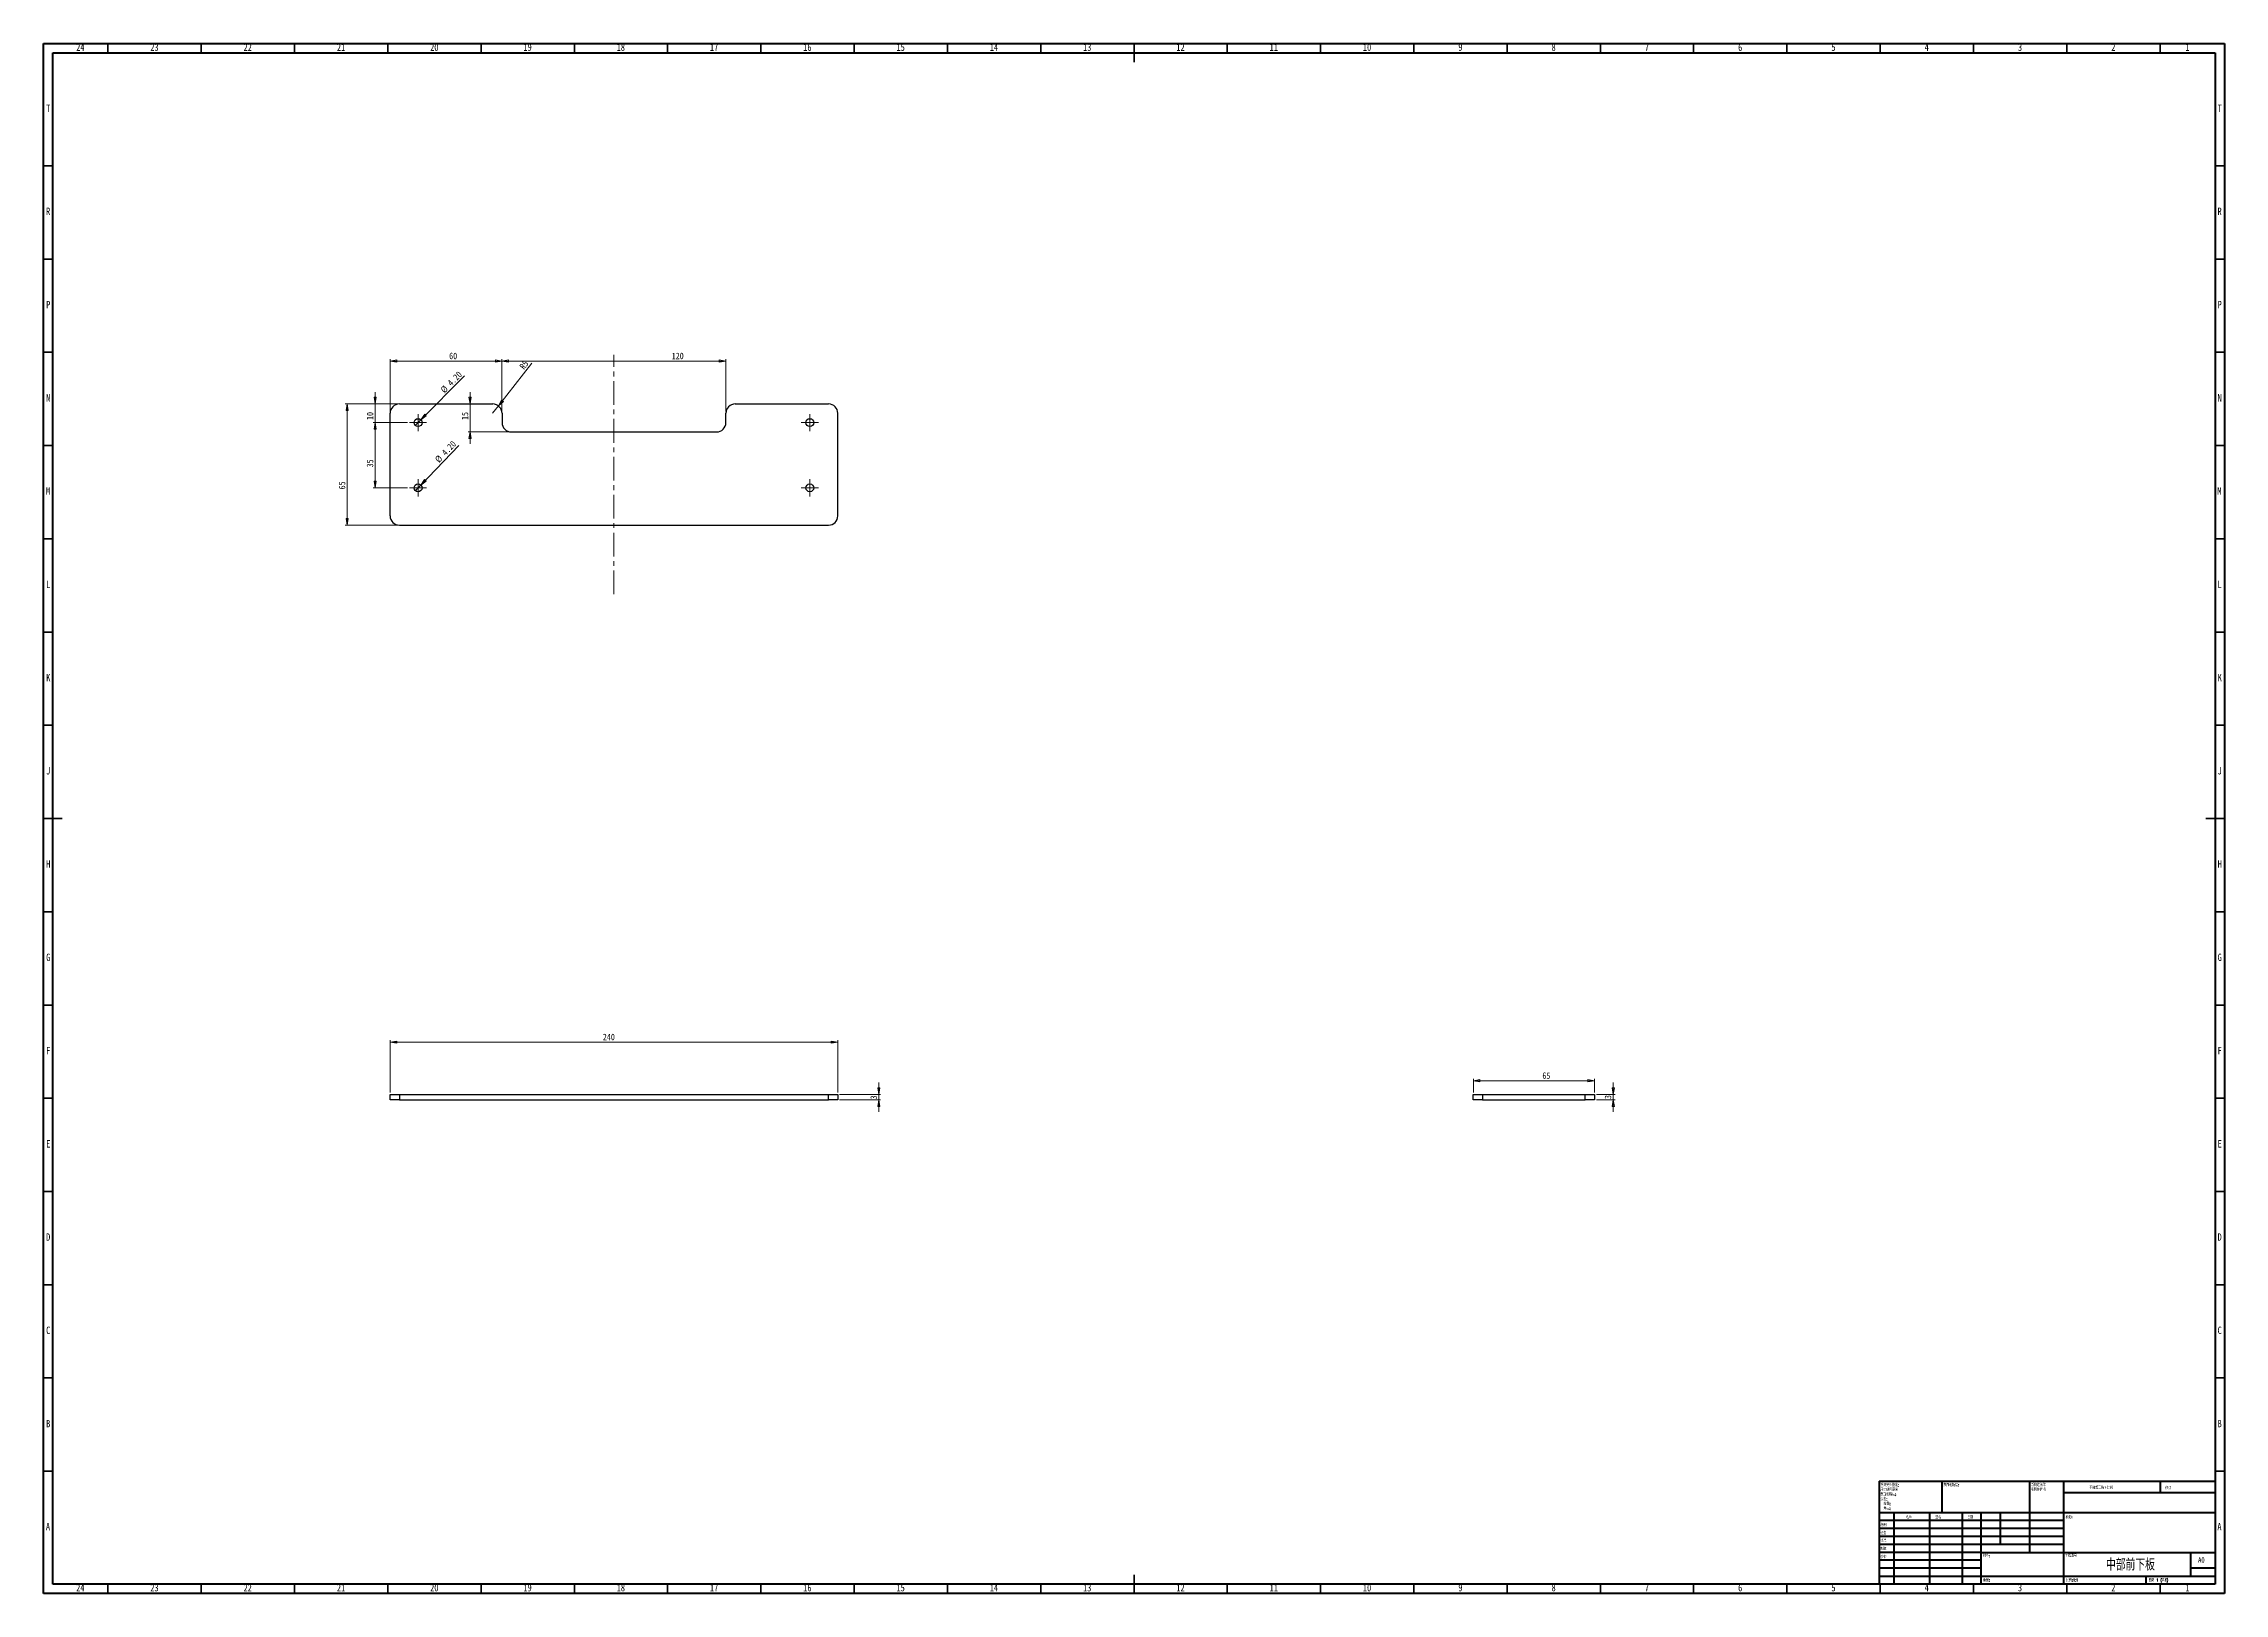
# Model space of a CAD drawing. Header units: millimetres. Extents: x 15 to 1184, y 5 to 836.
import ezdxf

# ---------------------------------------------------------------- set-up
doc = ezdxf.new("R2010")
doc.units = ezdxf.units.MM
doc.linetypes.add('CENTERX2', pattern=[20.32, 12.7, -2.54, 2.54, -2.54])
doc.styles.add('SLDTEXTSTYLE0', font='TXT', dxfattribs={"width": 0.75, "bigfont": 'bigfont'})
doc.styles.add('SLDTEXTSTYLE1', font='TXT', dxfattribs={"width": 0.694444, "bigfont": 'bigfont'})
doc.styles.add('SLDTEXTSTYLE2', font='TXT', dxfattribs={"width": 0.75})
doc.dimstyles.new('SLDDIMSTYLE0', dxfattribs={"dimtxt": 3.5, "dimasz": 3.556, "dimexe": 0, "dimexo": 0.0625, "dimgap": 0.875, "dimtad": 1, "dimrnd": 1e-09, "dimzin": 12, "dimdsep": 46, "dimtxsty": 'SLDTEXTSTYLE2', "dimblk1": 'CLOSED', "dimblk2": 'CLOSED', "dimsah": 1, "dimcen": 0.09, "dimadec": 0, "dimazin": 3, "dimtfac": 1, "dimtofl": 0, "dimtmove": 0, "dimatfit": 3, "dimldrblk": 'CLOSED', "dimfxl": 1, "dimfrac": 2, "dimtolj": 1, "dimtzin": 12, "dimarcsym": 0})
doc.dimstyles.new('SLDDIMSTYLE1', dxfattribs={"dimtxt": 3.5, "dimasz": 3.556, "dimexe": 0, "dimexo": 0.0625, "dimgap": 0.875, "dimtad": 1, "dimrnd": 1e-09, "dimzin": 12, "dimdsep": 46, "dimtxsty": 'SLDTEXTSTYLE2', "dimblk1": 'CLOSED', "dimblk2": 'CLOSED', "dimsah": 1, "dimcen": 0.09, "dimadec": 0, "dimazin": 3, "dimtfac": 1, "dimtmove": 0, "dimatfit": 0, "dimldrblk": 'CLOSED', "dimfxl": 1, "dimfrac": 2, "dimtolj": 1, "dimtzin": 12, "dimarcsym": 0})
doc.dimstyles.new('SLDDIMSTYLE2', dxfattribs={"dimtxt": 3.5, "dimasz": 3.556, "dimexe": 0, "dimexo": 0.0625, "dimgap": 0.875, "dimtad": 1, "dimrnd": 1e-09, "dimzin": 12, "dimdsep": 46, "dimtxsty": 'SLDTEXTSTYLE2', "dimblk1": 'CLOSED', "dimblk2": 'CLOSED', "dimsah": 1, "dimcen": 0, "dimadec": 0, "dimazin": 3, "dimtfac": 1, "dimtofl": 0, "dimtmove": 0, "dimatfit": 3, "dimldrblk": 'CLOSED', "dimfxl": 1, "dimfrac": 2, "dimtolj": 1, "dimtzin": 12, "dimarcsym": 0})
doc.dimstyles.new('SLDDIMSTYLE3', dxfattribs={"dimtxt": 3.5, "dimasz": 3.556, "dimexe": 0, "dimexo": 0.0625, "dimgap": 0.875, "dimtad": 1, "dimrnd": 1e-09, "dimzin": 4, "dimdsep": 46, "dimtxsty": 'SLDTEXTSTYLE2', "dimblk1": 'NONE', "dimblk2": 'CLOSED', "dimsah": 1, "dimcen": 0, "dimadec": 0, "dimazin": 1, "dimtfac": 1, "dimtmove": 0, "dimatfit": 3, "dimldrblk": 'NONE', "dimfxl": 1, "dimfrac": 2, "dimtolj": 1, "dimtzin": 12, "dimarcsym": 0})

# ---------------------------------------------------------------- blocks, each defined once
blk = doc.blocks.new('SW_NOTE_0')
at = {"color": 0, "linetype": 'Continuous', "lineweight": 0, "char_height": 1.5, "attachment_point": 1, "style": 'SLDTEXTSTYLE0'}
for s, insert in [('\\M+18F9C\\M+194F1另\\M+18A4F\\M+18E77\\M+192E8:', (0, 1.9)), ('\\M+18EDA\\M+190A1\\M+18E67\\M+19770\\M+19F7C\\M+195C4', (0, -0.6)), ('\\M+1955C\\M+196CA\\M+19165糙\\M+19378:', (0, -3.1)), ('\\M+18CF6\\M+18DB7:', (0, -5.6)), ('线\\M+190AB:', (1.7, -8.1)), ('\\M+18A70\\M+19378:', (1.7, -10.6))]:
    blk.add_mtext(s, dxfattribs=dict(at, insert=insert))
blk = doc.blocks.new('SW_NOTE_1')
at = {"color": 0, "linetype": 'Continuous', "lineweight": 0, "char_height": 1.5, "attachment_point": 1, "style": 'SLDTEXTSTYLE0'}
for s, insert in [('\\M+18FAB锐边\\M+190B4\\M+18F9C', (0, 1.9)), ('\\M+196D1\\M+18E68\\M+19BF3\\M+190DC\\M+19266', (0, -0.6))]:
    blk.add_mtext(s, dxfattribs=dict(at, insert=insert))
blk = doc.blocks.new('_Closed')
at = {"color": 0, "linetype": 'ByBlock', "lineweight": -2}
for p, q in [((-1, 0.166667), (0, 0)), ((-1, 0.166667), (-1, -0.166667)), ((0, 0), (-1, -0.166667)), ((0, 0), (-1, 0))]:
    blk.add_line(p, q, dxfattribs=at)
blk = doc.blocks.new('_D')
at = {"color": 7, "linetype": 'Continuous', "lineweight": 18}
for p, q in [((200.7, 273.6), (200.7, 301.6)), ((200.7, 300.6), (440.7, 300.6)), ((440.7, 273.6), (440.7, 301.6))]:
    blk.add_line(p, q, dxfattribs=at)
at = {"color": 7, "linetype": 'Continuous', "lineweight": 18, "xscale": 3.556, "yscale": 3.556, "rotation": 180}
blk.add_blockref('_Closed', (200.7, 300.6, 25), dxfattribs=at)
at = {"color": 7, "linetype": 'Continuous', "lineweight": 18, "xscale": 3.556, "yscale": 3.556}
blk.add_blockref('_Closed', (440.7, 300.6, 25), dxfattribs=at)
at = {"color": 7, "linetype": 'Continuous', "lineweight": 18, "insert": (314.8, 305.1), "char_height": 3.5, "attachment_point": 1, "style": 'SLDTEXTSTYLE2'}
blk.add_mtext('240', dxfattribs=at)
blk = doc.blocks.new('_D_1')
at = {"color": 7, "linetype": 'Continuous', "lineweight": 18}
for p, q in [((441.7, 272.6), (463.7, 272.6)), ((441.7, 269.6), (463.7, 269.6)), ((462.7, 272.6), (462.7, 278.9)), ((462.7, 272.6), (462.7, 269.6)), ((462.7, 269.6), (462.7, 263.2))]:
    blk.add_line(p, q, dxfattribs=at)
at = {"color": 7, "linetype": 'Continuous', "lineweight": 18, "xscale": 3.556, "yscale": 3.556}
for p, rotation in [((462.7, 272.6, 25), 270), ((462.7, 269.6, 25), 90)]:
    blk.add_blockref('_Closed', p, dxfattribs=dict(at, rotation=rotation))
at = {"color": 7, "linetype": 'Continuous', "lineweight": 18, "insert": (458.2, 269.9), "char_height": 3.5, "attachment_point": 1, "rotation": 90, "style": 'SLDTEXTSTYLE2'}
blk.add_mtext('3', dxfattribs=at)
blk = doc.blocks.new('_D_2')
at = {"color": 7, "linetype": 'Continuous', "lineweight": 18}
for p, q in [((200.7, 638.8), (200.7, 666.8)), ((260.7, 638.8), (260.7, 666.8)), ((200.7, 665.8), (260.7, 665.8))]:
    blk.add_line(p, q, dxfattribs=at)
at = {"color": 7, "linetype": 'Continuous', "lineweight": 18, "xscale": 3.556, "yscale": 3.556, "rotation": 180}
blk.add_blockref('_Closed', (200.7, 665.8, -1.5), dxfattribs=at)
at = {"color": 7, "linetype": 'Continuous', "lineweight": 18, "xscale": 3.556, "yscale": 3.556}
blk.add_blockref('_Closed', (260.7, 665.8, -1.5), dxfattribs=at)
at = {"color": 7, "linetype": 'Continuous', "lineweight": 18, "insert": (232.4, 670.3), "char_height": 3.5, "attachment_point": 1, "style": 'SLDTEXTSTYLE2'}
blk.add_mtext('60', dxfattribs=at)
blk = doc.blocks.new('_D_3')
at = {"color": 7, "linetype": 'Continuous', "lineweight": 18}
for p, q in [((204.7, 642.8), (176.7, 642.8)), ((177.7, 642.8), (177.7, 577.8)), ((204.7, 577.8), (176.7, 577.8))]:
    blk.add_line(p, q, dxfattribs=at)
at = {"color": 7, "linetype": 'Continuous', "lineweight": 18, "xscale": 3.556, "yscale": 3.556}
for p, rotation in [((177.7, 642.8, -1.5), 90), ((177.7, 577.8, -1.5), 270)]:
    blk.add_blockref('_Closed', p, dxfattribs=dict(at, rotation=rotation))
at = {"color": 7, "linetype": 'Continuous', "lineweight": 18, "insert": (173.2, 597), "char_height": 3.5, "attachment_point": 1, "rotation": 90, "style": 'SLDTEXTSTYLE2'}
blk.add_mtext('65', dxfattribs=at)
blk = doc.blocks.new('_D_4')
at = {"color": 7, "linetype": 'Continuous', "lineweight": 18}
for q in [(276.7, 664.6), (255.7, 637.8)]:
    blk.add_line((258.8, 641.7), q, dxfattribs=at)
at = {"color": 7, "linetype": 'Continuous', "lineweight": 18, "xscale": 3.556, "yscale": 3.556, "rotation": 232.0396353731}
blk.add_blockref('_Closed', (258.8, 641.7, -1.5), dxfattribs=at)
at = {"color": 7, "linetype": 'Continuous', "lineweight": 18, "insert": (269.8, 663.1), "char_height": 3.5, "attachment_point": 1, "rotation": 52.0396, "style": 'SLDTEXTSTYLE2'}
blk.add_mtext('R5', dxfattribs=at)
blk = doc.blocks.new('_D_5')
at = {"color": 7, "linetype": 'Continuous', "lineweight": 18}
for p, q in [((260.7, 638.8), (260.7, 666.8)), ((380.7, 638.8), (380.7, 666.8)), ((260.7, 665.8), (380.7, 665.8))]:
    blk.add_line(p, q, dxfattribs=at)
at = {"color": 7, "linetype": 'Continuous', "lineweight": 18, "xscale": 3.556, "yscale": 3.556, "rotation": 180}
blk.add_blockref('_Closed', (260.7, 665.8, -1.5), dxfattribs=at)
at = {"color": 7, "linetype": 'Continuous', "lineweight": 18, "xscale": 3.556, "yscale": 3.556}
blk.add_blockref('_Closed', (380.7, 665.8, -1.5), dxfattribs=at)
at = {"color": 7, "linetype": 'Continuous', "lineweight": 18, "insert": (351.7, 670.3), "char_height": 3.5, "attachment_point": 1, "style": 'SLDTEXTSTYLE2'}
blk.add_mtext('120', dxfattribs=at)
blk = doc.blocks.new('_D_6')
at = {"color": 7, "linetype": 'Continuous', "lineweight": 18}
for p, q in [((243.6, 642.8), (243.6, 649.1)), ((243.6, 642.8), (243.6, 627.8)), ((264.7, 627.8), (242.6, 627.8)), ((243.6, 627.8), (243.6, 621.4))]:
    blk.add_line(p, q, dxfattribs=at)
at = {"color": 7, "linetype": 'Continuous', "lineweight": 18, "xscale": 3.556, "yscale": 3.556}
for p, rotation in [((243.6, 642.8, -1.5), 270), ((243.6, 627.8, -1.5), 90)]:
    blk.add_blockref('_Closed', p, dxfattribs=dict(at, rotation=rotation))
at = {"color": 7, "linetype": 'Continuous', "lineweight": 18, "insert": (239.1, 634.2), "char_height": 3.5, "attachment_point": 1, "rotation": 90, "style": 'SLDTEXTSTYLE2'}
blk.add_mtext('15', dxfattribs=at)
blk = doc.blocks.new('_D_7')
at = {"color": 7, "linetype": 'Continuous', "lineweight": 18}
for p, q in [((192.7, 642.8), (192.7, 649.1)), ((204.7, 642.8), (191.7, 642.8)), ((210.1, 632.8), (191.7, 632.8)), ((192.7, 632.8), (192.7, 642.8)), ((192.7, 632.8), (192.7, 626.4))]:
    blk.add_line(p, q, dxfattribs=at)
at = {"color": 7, "linetype": 'Continuous', "lineweight": 18, "xscale": 3.556, "yscale": 3.556}
for p, rotation in [((192.7, 642.8, -1.5), 270), ((192.7, 632.8, -1.5), 90)]:
    blk.add_blockref('_Closed', p, dxfattribs=dict(at, rotation=rotation))
at = {"color": 7, "linetype": 'Continuous', "lineweight": 18, "insert": (188.2, 634.2), "char_height": 3.5, "attachment_point": 1, "rotation": 90, "style": 'SLDTEXTSTYLE2'}
blk.add_mtext('10', dxfattribs=at)
blk = doc.blocks.new('_D_8')
at = {"color": 7, "linetype": 'Continuous', "lineweight": 18}
for p, q in [((210.1, 632.8), (191.7, 632.8)), ((192.7, 632.8), (192.7, 597.8)), ((210.1, 597.8), (191.7, 597.8))]:
    blk.add_line(p, q, dxfattribs=at)
at = {"color": 7, "linetype": 'Continuous', "lineweight": 18, "xscale": 3.556, "yscale": 3.556}
for p, rotation in [((192.7, 632.8, -1.5), 90), ((192.7, 597.8, -1.5), 270)]:
    blk.add_blockref('_Closed', p, dxfattribs=dict(at, rotation=rotation))
at = {"color": 7, "linetype": 'Continuous', "lineweight": 18, "insert": (188.2, 608.8), "char_height": 3.5, "attachment_point": 1, "rotation": 90, "style": 'SLDTEXTSTYLE2'}
blk.add_mtext('35', dxfattribs=at)
blk = doc.blocks.new('_D_9')
at = {"color": 7, "linetype": 'Continuous', "lineweight": 18}
for q in [(240.7, 657.8), (214.2, 631.3)]:
    blk.add_line((217.2, 634.3), q, dxfattribs=at)
at = {"color": 7, "linetype": 'Continuous', "lineweight": 18, "xscale": 3.556, "yscale": 3.556, "rotation": 225}
blk.add_blockref('_Closed', (217.2, 634.3, -1.5), dxfattribs=at)
at = {"color": 7, "linetype": 'Continuous', "lineweight": 18, "char_height": 3.5, "attachment_point": 1, "rotation": 45, "style": 'SLDTEXTSTYLE2'}
for s, insert in [('4.20', (231.1, 654.6)), ('%%c', (227.4, 650.8))]:
    blk.add_mtext(s, dxfattribs=dict(at, insert=insert))
blk = doc.blocks.new('_None')
blk = doc.blocks.new('_D_10')
at = {"color": 7, "linetype": 'Continuous', "lineweight": 18}
for q in [(237.5, 620.6), (214.3, 596.3)]:
    blk.add_line((217.2, 599.3), q, dxfattribs=at)
at = {"color": 7, "linetype": 'Continuous', "lineweight": 18, "xscale": 3.556, "yscale": 3.556, "rotation": 226.3959234753}
blk.add_blockref('_Closed', (217.2, 599.3, -1.5), dxfattribs=at)
at = {"color": 7, "linetype": 'Continuous', "lineweight": 18, "char_height": 3.5, "attachment_point": 1, "rotation": 46.3959, "style": 'SLDTEXTSTYLE2'}
for s, insert in [('4.20', (228, 617.2)), ('%%c', (224.4, 613.4))]:
    blk.add_mtext(s, dxfattribs=dict(at, insert=insert))
blk = doc.blocks.new('SW_CENTERMARKSYMBOL_0')
at = {"color": 0, "linetype": 'Continuous', "lineweight": 0}
for p, q in [((-2.5, 0), (-4.6, 0)), ((0, 0), (-2.5, 0)), ((0, 2.5), (0, 4.6)), ((0, 0), (0, 2.5)), ((0, 0), (0, -2.5)), ((0, 0), (2.5, 0)), ((2.5, 0), (4.6, 0)), ((0, -2.5), (0, -4.6))]:
    blk.add_line(p, q, dxfattribs=at)
blk = doc.blocks.new('SW_CENTERMARKSYMBOL_1')
at = {"color": 0, "linetype": 'Continuous', "lineweight": 0}
for p, q in [((-2.5, 0), (-4.6, 0)), ((0, 0), (-2.5, 0)), ((0, 2.5), (0, 4.6)), ((0, 0), (0, 2.5)), ((0, 0), (0, -2.5)), ((0, 0), (2.5, 0)), ((2.5, 0), (4.6, 0)), ((0, -2.5), (0, -4.6))]:
    blk.add_line(p, q, dxfattribs=at)
blk = doc.blocks.new('SW_CENTERMARKSYMBOL_2')
at = {"color": 0, "linetype": 'Continuous', "lineweight": 0}
for p, q in [((-2.5, 0), (-4.6, 0)), ((0, 0), (-2.5, 0)), ((0, 2.5), (0, 4.6)), ((0, 0), (0, 2.5)), ((0, 0), (0, -2.5)), ((0, 0), (2.5, 0)), ((2.5, 0), (4.6, 0)), ((0, -2.5), (0, -4.6))]:
    blk.add_line(p, q, dxfattribs=at)
blk = doc.blocks.new('SW_CENTERMARKSYMBOL_3')
at = {"color": 0, "linetype": 'Continuous', "lineweight": 0}
for p, q in [((-2.5, 0), (-4.6, 0)), ((0, 0), (-2.5, 0)), ((0, 2.5), (0, 4.6)), ((0, 0), (0, 2.5)), ((0, 0), (0, -2.5)), ((0, 0), (2.5, 0)), ((2.5, 0), (4.6, 0)), ((0, -2.5), (0, -4.6))]:
    blk.add_line(p, q, dxfattribs=at)
blk = doc.blocks.new('_D_11')
at = {"color": 7, "linetype": 'Continuous', "lineweight": 18}
for p, q in [((781.4, 273.6), (781.4, 280.9)), ((846.4, 273.6), (846.4, 280.9)), ((781.4, 279.9), (846.4, 279.9))]:
    blk.add_line(p, q, dxfattribs=at)
at = {"color": 7, "linetype": 'Continuous', "lineweight": 18, "xscale": 3.556, "yscale": 3.556, "rotation": 180}
blk.add_blockref('_Closed', (781.4, 279.9), dxfattribs=at)
at = {"color": 7, "linetype": 'Continuous', "lineweight": 18, "xscale": 3.556, "yscale": 3.556}
blk.add_blockref('_Closed', (846.4, 279.9), dxfattribs=at)
at = {"color": 7, "linetype": 'Continuous', "lineweight": 18, "insert": (818.4, 284.4), "char_height": 3.5, "attachment_point": 1, "style": 'SLDTEXTSTYLE2'}
blk.add_mtext('65', dxfattribs=at)
blk = doc.blocks.new('_D_12')
at = {"color": 7, "linetype": 'Continuous', "lineweight": 18}
for p, q in [((847.4, 272.6), (857.4, 272.6)), ((847.4, 269.6), (857.4, 269.6)), ((856.4, 272.6), (856.4, 278.9)), ((856.4, 272.6), (856.4, 269.6)), ((856.4, 269.6), (856.4, 263.2))]:
    blk.add_line(p, q, dxfattribs=at)
at = {"color": 7, "linetype": 'Continuous', "lineweight": 18, "xscale": 3.556, "yscale": 3.556}
for p, rotation in [((856.4, 272.6), 270), ((856.4, 269.6), 90)]:
    blk.add_blockref('_Closed', p, dxfattribs=dict(at, rotation=rotation))
at = {"color": 7, "linetype": 'Continuous', "lineweight": 18, "insert": (851.8, 270.1), "char_height": 3.5, "attachment_point": 1, "rotation": 90, "style": 'SLDTEXTSTYLE2'}
blk.add_mtext('3', dxfattribs=at)

msp = doc.modelspace()

# ---------------------------------------------------------------- linework, layer by layer
at = {"color": 7, "linetype": 'Continuous', "lineweight": 70}
for p, q in [((15, 5), (15, 836)), ((15, 836), (1184, 836)), ((20, 10), (20, 831)), ((20, 831), (1179, 831)), ((1179, 831), (1179, 10)), ((1184, 836), (1184, 5)), ((1184, 5), (15, 5)), ((1179, 10), (20, 10))]:
    msp.add_line(p, q, dxfattribs=at)
at = {"color": 7, "linetype": 'Continuous', "lineweight": 35}
for p, q in [((49.5, 831), (49.5, 836)), ((99.5, 831), (99.5, 836)), ((149.5, 831), (149.5, 836)), ((199.5, 831), (199.5, 836)), ((249.5, 831), (249.5, 836)), ((299.5, 831), (299.5, 836)), ((349.5, 831), (349.5, 836)), ((399.5, 831), (399.5, 836)), ((449.5, 831), (449.5, 836)), ((499.5, 831), (499.5, 836)), ((549.5, 831), (549.5, 836)), ((599.5, 836.001), (599.5, 825.999)), ((599.5, 831), (599.5, 836)), ((649.5, 831), (649.5, 836)), ((699.5, 831), (699.5, 836)), ((749.5, 831), (749.5, 836)), ((799.5, 831), (799.5, 836)), ((849.5, 831), (849.5, 836)), ((899.5, 831), (899.5, 836)), ((949.5, 831), (949.5, 836)), ((999.5, 831), (999.5, 836)), ((1049.5, 831), (1049.5, 836)), ((1099.5, 831), (1099.5, 836)), ((1149.5, 831), (1149.5, 836)), ((20, 770.5), (15, 770.5)), ((1179, 770.5), (1184, 770.5)), ((20, 720.5), (15, 720.5)), ((1179, 720.5), (1184, 720.5)), ((20, 670.5), (15, 670.5)), ((1179, 670.5), (1184, 670.5)), ((20, 620.5), (15, 620.5)), ((1179, 620.5), (1184, 620.5)), ((20, 570.5), (15, 570.5)), ((1179, 570.5), (1184, 570.5)), ((20, 520.5), (15, 520.5)), ((1179, 520.5), (1184, 520.5)), ((20, 470.5), (15, 470.5)), ((1179, 470.5), (1184, 470.5)), ((14.999, 420.5), (25.001, 420.5)), ((20, 420.5), (15, 420.5)), ((1184.001, 420.5), (1173.999, 420.5)), ((1179, 420.5), (1184, 420.5)), ((20, 370.5), (15, 370.5)), ((1179, 370.5), (1184, 370.5)), ((20, 320.5), (15, 320.5)), ((1179, 320.5), (1184, 320.5)), ((20, 270.5), (15, 270.5)), ((1179, 270.5), (1184, 270.5)), ((20, 220.5), (15, 220.5)), ((1179, 220.5), (1184, 220.5)), ((20, 170.5), (15, 170.5)), ((1179, 170.5), (1184, 170.5)), ((20, 120.5), (15, 120.5)), ((1179, 120.5), (1184, 120.5)), ((20, 70.5), (15, 70.5)), ((1179, 70.5), (1184, 70.5)), ((599.5, 4.999), (599.5, 15.001)), ((49.5, 10), (49.5, 5)), ((99.5, 10), (99.5, 5)), ((149.5, 10), (149.5, 5)), ((199.5, 10), (199.5, 5)), ((249.5, 10), (249.5, 5)), ((299.5, 10), (299.5, 5)), ((349.5, 10), (349.5, 5)), ((399.5, 10), (399.5, 5)), ((449.5, 10), (449.5, 5)), ((499.5, 10), (499.5, 5)), ((549.5, 10), (549.5, 5)), ((599.5, 10), (599.5, 5)), ((649.5, 10), (649.5, 5)), ((699.5, 10), (699.5, 5)), ((749.5, 10), (749.5, 5)), ((799.5, 10), (799.5, 5)), ((849.5, 10), (849.5, 5)), ((899.5, 10), (899.5, 5)), ((949.5, 10), (949.5, 5)), ((999.5, 10), (999.5, 5)), ((1049.5, 10), (1049.5, 5)), ((1099.5, 10), (1099.5, 5)), ((1149.5, 10), (1149.5, 5))]:
    msp.add_line(p, q, dxfattribs=at)
at = {"color": 7, "linetype": 'CENTERX2', "lineweight": 18}
msp.add_line((320.733, 540.745), (320.733, 669.065), dxfattribs=at)
at = {"color": 7, "linetype": 'Continuous', "lineweight": 25}
for p, q in [((200.733, 582.79), (200.733, 637.79)), ((205.733, 642.79), (255.733, 642.79)), ((260.733, 637.79), (260.733, 632.79)), ((380.733, 632.79), (380.733, 637.79)), ((385.733, 642.79), (435.733, 642.79)), ((440.733, 582.79), (440.733, 637.79)), ((265.733, 627.79), (375.733, 627.79)), ((205.733, 577.79), (435.733, 577.79)), ((200.733, 269.59), (200.733, 272.59)), ((200.733, 272.59), (205.733, 272.59)), ((205.733, 269.59), (200.733, 269.59)), ((205.733, 272.59), (205.733, 269.59)), ((205.733, 272.59), (435.733, 272.59)), ((205.733, 269.59), (435.733, 269.59)), ((435.733, 269.59), (435.733, 272.59)), ((435.733, 272.59), (440.733, 272.59)), ((440.733, 269.59), (435.733, 269.59)), ((440.733, 272.59), (440.733, 269.59)), ((781.395, 269.59), (781.395, 272.59)), ((781.395, 272.59), (786.395, 272.59)), ((786.395, 269.59), (781.395, 269.59)), ((786.395, 272.59), (786.395, 269.59)), ((786.395, 272.59), (841.395, 272.59)), ((786.395, 269.59), (841.395, 269.59)), ((841.395, 269.59), (841.395, 272.59)), ((841.395, 272.59), (846.395, 272.59)), ((846.395, 269.59), (841.395, 269.59)), ((846.395, 272.59), (846.395, 269.59))]:
    msp.add_line(p, q, dxfattribs=at)
at = {"color": 7, "linetype": 'Continuous', "lineweight": 50}
for p, q in [((999, 65.25), (1179, 65.25)), ((999, 65.25), (999, 10)), ((1032.8, 48.25), (1032.8, 65.25)), ((1079.6, 65.25), (1079.6, 27)), ((1097.8, 65.25), (1097.8, 10)), ((1179, 58.875), (1097.8, 58.875)), ((1149.8, 58.875), (1149.8, 65.25)), ((1179, 48.25), (999, 48.25)), ((1006.8, 48.25), (1006.8, 10)), ((1025.991, 48.25), (1025.991, 10)), ((1043.399, 48.25), (1043.399, 10)), ((1053.6, 10), (1053.6, 48.25)), ((1064, 31.25), (1064, 48.25)), ((1097.8, 44), (999, 44)), ((1097.8, 39.75), (999, 39.75)), ((1097.8, 35.5), (999, 35.5)), ((1097.8, 31.25), (999, 31.25)), ((1053.6, 27), (999, 27)), ((1053.6, 27), (1179, 27)), ((1166, 14.25), (1166, 27)), ((1053.6, 22.75), (999, 22.75)), ((1053.6, 18.5), (999, 18.5)), ((999, 14.25), (1179, 14.25)), ((1142, 10), (1142, 14.25)), ((1179, 18.5), (1166, 18.5))]:
    msp.add_line(p, q, dxfattribs=at)
at = {"color": 7, "linetype": 'Continuous', "lineweight": 25}
for centre in [(215.733, 632.79), (425.733, 632.79), (215.733, 597.79), (425.733, 597.79)]:
    msp.add_circle(centre, 2.1, dxfattribs=at)
for centre, start, end in [((205.733, 637.79), 90, 180), ((255.733, 637.79), 0, 90), ((265.733, 632.79), 180, 270), ((375.733, 632.79), 270, 0), ((385.733, 637.79), 90, 180), ((435.733, 637.79), 0, 90), ((205.733, 582.79), 180, 270), ((435.733, 582.79), 270, 0)]:
    msp.add_arc(centre, 5, start, end, dxfattribs=at)

# ---------------------------------------------------------------- block references
at = {"color": 7, "linetype": 'Continuous', "lineweight": 0}
for name, p in [('SW_CENTERMARKSYMBOL_0', (215.733, 632.79)), ('SW_CENTERMARKSYMBOL_3', (425.733, 632.79)), ('SW_CENTERMARKSYMBOL_1', (215.733, 597.79)), ('SW_CENTERMARKSYMBOL_2', (425.733, 597.79)), ('SW_NOTE_0', (999.594, 61.987)), ('SW_NOTE_1', (1080.309, 62.069))]:
    msp.add_blockref(name, p, dxfattribs=at)

# ---------------------------------------------------------------- texts
for s, insert, char_height, attachment_point, style in [('24', (34.67, 836.06), 3.9688, 2, 'SLDTEXTSTYLE2'), ('23', (74.42, 836.06), 3.9688, 2, 'SLDTEXTSTYLE2'), ('22', (124.42, 836.06), 3.9688, 2, 'SLDTEXTSTYLE2'), ('21', (174.42, 836.06), 3.9688, 2, 'SLDTEXTSTYLE2'), ('20', (224.42, 836.06), 3.9688, 2, 'SLDTEXTSTYLE2'), ('19', (274.42, 836.06), 3.9688, 2, 'SLDTEXTSTYLE2'), ('18', (324.42, 836.06), 3.9688, 2, 'SLDTEXTSTYLE2'), ('17', (374.42, 836.06), 3.9688, 2, 'SLDTEXTSTYLE2'), ('16', (424.42, 836.06), 3.9688, 2, 'SLDTEXTSTYLE2'), ('15', (474.42, 836.06), 3.9688, 2, 'SLDTEXTSTYLE2'), ('14', (524.42, 836.06), 3.9688, 2, 'SLDTEXTSTYLE2'), ('13', (574.42, 836.06), 3.9688, 2, 'SLDTEXTSTYLE2'), ('12', (624.42, 836.06), 3.9688, 2, 'SLDTEXTSTYLE2'), ('11', (674.42, 836.06), 3.9688, 2, 'SLDTEXTSTYLE2'), ('10', (724.42, 836.06), 3.9688, 2, 'SLDTEXTSTYLE2'), ('9', (774.46, 836.06), 3.969, 2, 'SLDTEXTSTYLE2'), ('8', (824.46, 836.06), 3.969, 2, 'SLDTEXTSTYLE2'), ('7', (874.46, 836.06), 3.969, 2, 'SLDTEXTSTYLE2'), ('6', (924.46, 836.06), 3.969, 2, 'SLDTEXTSTYLE2'), ('5', (974.46, 836.06), 3.969, 2, 'SLDTEXTSTYLE2'), ('4', (1024.46, 836.06), 3.969, 2, 'SLDTEXTSTYLE2'), ('3', (1074.46, 836.06), 3.969, 2, 'SLDTEXTSTYLE2'), ('2', (1124.46, 836.06), 3.969, 2, 'SLDTEXTSTYLE2'), ('1', (1164.21, 836.06), 3.969, 2, 'SLDTEXTSTYLE2'), ('T', (17.488, 803.31), 3.969, 2, 'SLDTEXTSTYLE2'), ('T', (1181.488, 803.31), 3.969, 2, 'SLDTEXTSTYLE2'), ('R', (17.444, 748.06), 3.969, 2, 'SLDTEXTSTYLE2'), ('R', (1181.444, 748.06), 3.969, 2, 'SLDTEXTSTYLE2'), ('P', (17.485, 698.06), 3.969, 2, 'SLDTEXTSTYLE2'), ('P', (1181.485, 698.06), 3.969, 2, 'SLDTEXTSTYLE2'), ('N', (17.464, 648.06), 3.969, 2, 'SLDTEXTSTYLE2'), ('N', (1181.464, 648.06), 3.969, 2, 'SLDTEXTSTYLE2'), ('M', (17.362, 598.06), 3.969, 2, 'SLDTEXTSTYLE2'), ('M', (1181.362, 598.06), 3.969, 2, 'SLDTEXTSTYLE2'), ('L', (17.455, 548.06), 3.969, 2, 'SLDTEXTSTYLE2'), ('L', (1181.455, 548.06), 3.969, 2, 'SLDTEXTSTYLE2'), ('K', (17.489, 498.06), 3.969, 2, 'SLDTEXTSTYLE2'), ('K', (1181.489, 498.06), 3.969, 2, 'SLDTEXTSTYLE2'), ('J', (17.465, 448.06), 3.969, 2, 'SLDTEXTSTYLE2'), ('J', (1181.465, 448.06), 3.969, 2, 'SLDTEXTSTYLE2'), ('H', (17.49, 398.06), 3.969, 2, 'SLDTEXTSTYLE2'), ('H', (1181.49, 398.06), 3.969, 2, 'SLDTEXTSTYLE2'), ('G', (17.487, 348.06), 3.969, 2, 'SLDTEXTSTYLE2'), ('G', (1181.487, 348.06), 3.969, 2, 'SLDTEXTSTYLE2'), ('F', (17.458, 298.06), 3.969, 2, 'SLDTEXTSTYLE2'), ('F', (1181.458, 298.06), 3.969, 2, 'SLDTEXTSTYLE2'), ('E', (17.508, 248.06), 3.969, 2, 'SLDTEXTSTYLE2'), ('E', (1181.508, 248.06), 3.969, 2, 'SLDTEXTSTYLE2'), ('D', (17.453, 198.06), 3.969, 2, 'SLDTEXTSTYLE2'), ('D', (1181.453, 198.06), 3.969, 2, 'SLDTEXTSTYLE2'), ('C', (17.459, 148.06), 3.969, 2, 'SLDTEXTSTYLE2'), ('C', (1181.459, 148.06), 3.969, 2, 'SLDTEXTSTYLE2'), ('B', (17.471, 98.06), 3.969, 2, 'SLDTEXTSTYLE2'), ('B', (1181.471, 98.06), 3.969, 2, 'SLDTEXTSTYLE2'), ('\\M+1955C\\M+196CA\\M+19165糙\\M+19378:', (1033.371, 63.919), 1.5, 1, 'SLDTEXTSTYLE0'), ('\\M+19573调\\M+190AE\\M+18D48\\M+192F6图\\M+194E4\\M+197E1', (1111.615, 62.533), 1.5, 1, 'SLDTEXTSTYLE0'), ('\\M+18F43订', (1152.328, 62.335), 1.5, 1, 'SLDTEXTSTYLE0'), ('A', (17.34, 42.81), 3.969, 2, 'SLDTEXTSTYLE2'), ('检查', (999.624, 38.154), 1.5, 1, 'SLDTEXTSTYLE0'), ('绘\\M+190A7', (999.685, 42.43), 1.5, 1, 'SLDTEXTSTYLE0'), ('\\M+196BC\\M+18FCC', (1013.322, 46.501), 1.5, 1, 'SLDTEXTSTYLE0'), ('签\\M+196BC', (1029.034, 46.562), 1.5, 1, 'SLDTEXTSTYLE0'), ('\\M+193FA\\M+18AFA', (1046.215, 46.576), 1.5, 1, 'SLDTEXTSTYLE0'), ('标题:', (1098.956, 46.576), 1.5, 1, 'SLDTEXTSTYLE0'), ('A', (1181.34, 42.81), 3.969, 2, 'SLDTEXTSTYLE2'), ('\\M+194E1\\M+18F79', (999.622, 34.177), 1.5, 1, 'SLDTEXTSTYLE0'), ('验检', (999.677, 25.35), 1.5, 1, 'SLDTEXTSTYLE0'), ('\\M+190A7\\M+191A2', (999.682, 29.734), 1.5, 1, 'SLDTEXTSTYLE0'), ('\\M+18DDE\\M+197BF:', (1054.646, 25.986), 1.5, 1, 'SLDTEXTSTYLE0'), ('\\M+18D48\\M+192F6图\\M+18D86', (1098.629, 25.986), 1.5, 1, 'SLDTEXTSTYLE0'), ('\\M+19286\\M+19594\\M+1914F\\M+189BA\\M+194C2', (1133.649, 23.607), 6.35, 2, 'SLDTEXTSTYLE0'), ('A0', (1169.871, 24.406), 2.9104, 1, 'SLDTEXTSTYLE2'), ('\\M+18F64\\M+197CA:', (1054.618, 12.949), 1.4986, 1, 'SLDTEXTSTYLE0'), ('\\M+194E4\\M+197E1:1:1', (1099.074, 12.9), 1.5, 1, 'SLDTEXTSTYLE0'), ('图纸 1 (\\M+18BA41)', (1143.478, 12.9), 1.5, 1, 'SLDTEXTSTYLE1'), ('24', (34.67, 10.06), 3.9688, 2, 'SLDTEXTSTYLE2'), ('23', (74.42, 10.06), 3.9688, 2, 'SLDTEXTSTYLE2'), ('22', (124.42, 10.06), 3.9688, 2, 'SLDTEXTSTYLE2'), ('21', (174.42, 10.06), 3.9688, 2, 'SLDTEXTSTYLE2'), ('20', (224.42, 10.06), 3.9688, 2, 'SLDTEXTSTYLE2'), ('19', (274.42, 10.06), 3.9688, 2, 'SLDTEXTSTYLE2'), ('18', (324.42, 10.06), 3.9688, 2, 'SLDTEXTSTYLE2'), ('17', (374.42, 10.06), 3.9688, 2, 'SLDTEXTSTYLE2'), ('16', (424.42, 10.06), 3.9688, 2, 'SLDTEXTSTYLE2'), ('15', (474.42, 10.06), 3.9688, 2, 'SLDTEXTSTYLE2'), ('14', (524.42, 10.06), 3.9688, 2, 'SLDTEXTSTYLE2'), ('13', (574.42, 10.06), 3.9688, 2, 'SLDTEXTSTYLE2'), ('12', (624.42, 10.06), 3.9688, 2, 'SLDTEXTSTYLE2'), ('11', (674.42, 10.06), 3.9688, 2, 'SLDTEXTSTYLE2'), ('10', (724.42, 10.06), 3.9688, 2, 'SLDTEXTSTYLE2'), ('9', (774.46, 10.06), 3.969, 2, 'SLDTEXTSTYLE2'), ('8', (824.46, 10.06), 3.969, 2, 'SLDTEXTSTYLE2'), ('7', (874.46, 10.06), 3.969, 2, 'SLDTEXTSTYLE2'), ('6', (924.46, 10.06), 3.969, 2, 'SLDTEXTSTYLE2'), ('5', (974.46, 10.06), 3.969, 2, 'SLDTEXTSTYLE2'), ('4', (1024.46, 10.06), 3.969, 2, 'SLDTEXTSTYLE2'), ('3', (1074.46, 10.06), 3.969, 2, 'SLDTEXTSTYLE2'), ('2', (1124.46, 10.06), 3.969, 2, 'SLDTEXTSTYLE2'), ('1', (1164.21, 10.06), 3.969, 2, 'SLDTEXTSTYLE2')]:
    msp.add_mtext(s, dxfattribs=dict(at, insert=insert, char_height=char_height, attachment_point=attachment_point, style=style))

# ---------------------------------------------------------------- dimensions: what is measured, and where the dimension line sits
at = {"color": 7, "linetype": 'Continuous', "lineweight": 18}
for base, p1, p2, picture, middle in [((260.733, 665.79), (200.733, 637.79), (260.733, 637.79), '_D_2', (234.966, 665.79)), ((380.733, 665.79), (260.733, 637.79), (380.733, 637.79), '_D_5', (355.588, 665.79)), ((440.733, 300.59), (200.733, 272.59), (440.733, 272.59), '_D', (318.697, 300.59)), ((846.395, 279.896), (781.395, 272.59), (846.395, 272.59), '_D_11', (821.028, 279.896))]:
    dim = msp.add_linear_dim(base=base, p1=p1, p2=p2, dimstyle='SLDDIMSTYLE0', dxfattribs=at)
    dim.commit()
    dim.dimension.update_dxf_attribs({"geometry": picture, "text_midpoint": middle, "dimtype": 160})
dim = msp.add_radius_dim(center=(255.733, 637.79), mpoint=(258.809, 641.732), dimstyle='SLDDIMSTYLE2', dxfattribs=at)
dim.commit()
dim.dimension.update_dxf_attribs({"geometry": '_D_4', "text_midpoint": (275.078, 662.585), "dimtype": 164})
for p1, p2, picture, middle in [((214.248, 631.305), (217.218, 634.275), '_D_9', (235.733, 652.79)), ((214.285, 596.269), (217.182, 599.311), '_D_10', (232.665, 615.567))]:
    dim = msp.add_diameter_dim_2p(p1=p1, p2=p2, dimstyle='SLDDIMSTYLE3', dxfattribs=at)
    dim.commit()
    dim.dimension.update_dxf_attribs({"geometry": picture, "text_midpoint": middle, "dimtype": 163})
for base, p1, p2, dimstyle, picture, middle in [((192.733, 642.79), (211.133, 632.79), (205.733, 642.79), 'SLDDIMSTYLE1', '_D_7', (192.733, 636.789)), ((243.637, 627.79), (255.733, 642.79), (265.733, 627.79), 'SLDDIMSTYLE1', '_D_6', (243.637, 636.789)), ((177.733, 577.79), (205.733, 642.79), (205.733, 577.79), 'SLDDIMSTYLE0', '_D_3', (177.733, 599.552)), ((192.733, 597.79), (211.133, 632.79), (211.133, 597.79), 'SLDDIMSTYLE0', '_D_8', (192.733, 611.42)), ((462.733, 269.59), (440.733, 272.59), (440.733, 269.59), 'SLDDIMSTYLE1', '_D_1', (462.733, 271.188)), ((856.352, 269.59), (846.395, 272.59), (846.395, 269.59), 'SLDDIMSTYLE1', '_D_12', (856.352, 271.397))]:
    dim = msp.add_linear_dim(base=base, p1=p1, p2=p2, angle=90, dimstyle=dimstyle, dxfattribs=at)
    dim.commit()
    dim.dimension.update_dxf_attribs({"geometry": picture, "text_midpoint": middle, "dimtype": 160})

doc.saveas('drawing.dxf')
